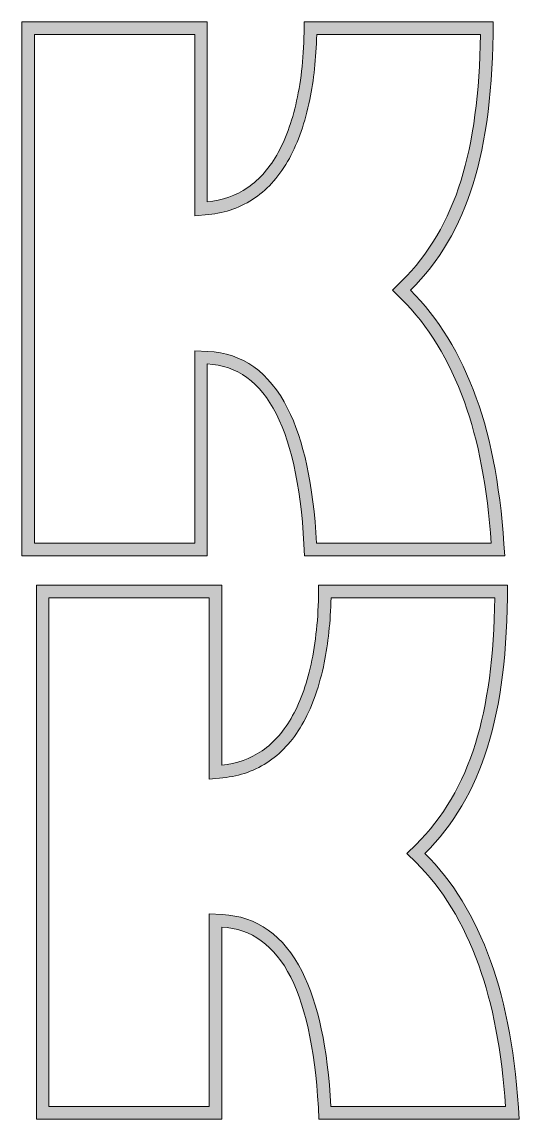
# Model space of a CAD drawing. Header units: millimetres. Extents: x 9 to 732, y -271 to -9.
# Drawn here: x 250.7 to 368.9, y -270.2 to -9.3 of the extents above; entities that cross this region are included whole.
import ezdxf

# ---------------------------------------------------------------- set-up
doc = ezdxf.new("R2010")
doc.units = ezdxf.units.MM
doc.header["$MEASUREMENT"] = 0
doc.layers.add('Layer 10', color=7, linetype='Continuous')
doc.layers.add('Layer 4', color=7, linetype='Continuous')

msp = doc.modelspace()

# ---------------------------------------------------------------- hatches: boundary and pattern name
at = {"layer": 'Layer 10'}
h = msp.add_hatch(color=2, dxfattribs=at)
h.dxf.hatch_style = 2
edge = h.paths.add_edge_path()
edge.add_spline(control_points=[(358.71, -98.63), (354.91, -88.13), (349.7, -79.61), (343.08, -73.06), (349.87, -66.35), (354.83, -57.92), (357.96, -47.79), (361.14, -37.72), (362.73, -24.87), (362.73, -9.25), (362.73, -9.25), (317.82, -9.25), (317.82, -9.25), (317.82, -15.97), (317.29, -21.92), (316.22, -27.09), (315.15, -32.27), (313.63, -36.67), (311.65, -40.28), (309.67, -43.89), (307.26, -46.67), (304.41, -48.63), (301.56, -50.59), (298.35, -51.74), (294.78, -52.07), (294.78, -52.07), (294.78, -9.25), (294.78, -9.25), (294.78, -9.25), (250.72, -9.25), (250.72, -9.25), (250.72, -9.25), (250.72, -136.25), (250.72, -136.25), (250.72, -136.25), (294.78, -136.25), (294.78, -136.25), (294.78, -136.25), (294.78, -90.61), (294.78, -90.61), (308.96, -91.27), (316.66, -106.49), (317.9, -136.25), (317.9, -136.25), (365.47, -136.25), (365.47, -136.25), (364.67, -121.42), (362.43, -108.86), (358.71, -98.63)], knot_values=[0, 0, 0, 0, 1, 1, 1, 2, 2, 2, 3, 3, 3, 4, 4, 4, 5, 5, 5, 6, 6, 6, 7, 7, 7, 8, 8, 8, 9, 9, 9, 10, 10, 10, 11, 11, 11, 12, 12, 12, 13, 13, 13, 14, 14, 14, 15, 15, 15, 16, 16, 16, 16], degree=3, periodic=1)
edge = h.paths.add_edge_path()
edge.add_spline(control_points=[(313.87, -101.17), (309.51, -92.56), (303.13, -88), (294.92, -87.61), (294.92, -87.61), (291.78, -87.47), (291.78, -87.47), (291.78, -87.47), (291.78, -90.61), (291.78, -90.61), (291.78, -90.61), (291.78, -133.25), (291.78, -133.25), (291.78, -133.25), (253.72, -133.25), (253.72, -133.25), (253.72, -133.25), (253.72, -12.25), (253.72, -12.25), (253.72, -12.25), (291.78, -12.25), (291.78, -12.25), (291.78, -12.25), (291.78, -52.07), (291.78, -52.07), (291.78, -52.07), (291.78, -55.37), (291.78, -55.37), (291.78, -55.37), (295.06, -55.06), (295.06, -55.06), (299.13, -54.68), (302.84, -53.34), (306.11, -51.1), (309.33, -48.89), (312.08, -45.73), (314.28, -41.72), (316.39, -37.86), (318.04, -33.15), (319.16, -27.7), (320.1, -23.14), (320.64, -17.95), (320.78, -12.25), (320.78, -12.25), (359.71, -12.25), (359.71, -12.25), (359.52, -26.16), (357.97, -37.8), (355.1, -46.9), (352.13, -56.51), (347.37, -64.59), (340.97, -70.93), (340.97, -70.93), (338.82, -73.06), (338.82, -73.06), (338.82, -73.06), (340.97, -75.19), (340.97, -75.19), (347.23, -81.39), (352.26, -89.62), (355.89, -99.65), (359.22, -108.8), (361.36, -120.1), (362.28, -133.25), (362.28, -133.25), (320.76, -133.25), (320.76, -133.25), (319.96, -119.24), (317.7, -108.73), (313.87, -101.17)], knot_values=[0, 0, 0, 0, 1, 1, 1, 2, 2, 2, 3, 3, 3, 4, 4, 4, 5, 5, 5, 6, 6, 6, 7, 7, 7, 8, 8, 8, 9, 9, 9, 10, 10, 10, 11, 11, 11, 12, 12, 12, 13, 13, 13, 14, 14, 14, 15, 15, 15, 16, 16, 16, 17, 17, 17, 18, 18, 18, 19, 19, 19, 20, 20, 20, 21, 21, 21, 22, 22, 22, 23, 23, 23, 23], degree=3, periodic=1)
at = {"layer": 'Layer 4'}
h = msp.add_hatch(color=2, dxfattribs=at)
h.dxf.hatch_style = 2
edge = h.paths.add_edge_path()
edge.add_spline(control_points=[(362.13, -232.6), (358.32, -222.11), (353.11, -213.59), (346.5, -207.04), (353.29, -200.32), (358.25, -191.9), (361.38, -181.77), (364.56, -171.69), (366.15, -158.85), (366.15, -143.23), (366.15, -143.23), (321.24, -143.23), (321.24, -143.23), (321.24, -149.95), (320.71, -155.89), (319.64, -161.07), (318.57, -166.25), (317.05, -170.64), (315.07, -174.25), (313.09, -177.86), (310.67, -180.65), (307.82, -182.61), (304.97, -184.57), (301.76, -185.71), (298.2, -186.05), (298.2, -186.05), (298.2, -143.23), (298.2, -143.23), (298.2, -143.23), (254.14, -143.23), (254.14, -143.23), (254.14, -143.23), (254.14, -270.23), (254.14, -270.23), (254.14, -270.23), (298.2, -270.23), (298.2, -270.23), (298.2, -270.23), (298.2, -224.59), (298.2, -224.59), (312.38, -225.25), (320.08, -240.47), (321.32, -270.23), (321.32, -270.23), (368.89, -270.23), (368.89, -270.23), (368.09, -255.39), (365.85, -242.84), (362.13, -232.6)], knot_values=[0, 0, 0, 0, 1, 1, 1, 2, 2, 2, 3, 3, 3, 4, 4, 4, 5, 5, 5, 6, 6, 6, 7, 7, 7, 8, 8, 8, 9, 9, 9, 10, 10, 10, 11, 11, 11, 12, 12, 12, 13, 13, 13, 14, 14, 14, 15, 15, 15, 16, 16, 16, 16], degree=3, periodic=1)
edge = h.paths.add_edge_path()
edge.add_spline(control_points=[(317.29, -235.14), (312.93, -226.53), (306.55, -221.97), (298.34, -221.59), (298.34, -221.59), (295.2, -221.44), (295.2, -221.44), (295.2, -221.44), (295.2, -224.59), (295.2, -224.59), (295.2, -224.59), (295.2, -267.23), (295.2, -267.23), (295.2, -267.23), (257.14, -267.23), (257.14, -267.23), (257.14, -267.23), (257.14, -146.23), (257.14, -146.23), (257.14, -146.23), (295.2, -146.23), (295.2, -146.23), (295.2, -146.23), (295.2, -186.05), (295.2, -186.05), (295.2, -186.05), (295.2, -189.35), (295.2, -189.35), (295.2, -189.35), (298.48, -189.04), (298.48, -189.04), (302.55, -188.65), (306.26, -187.32), (309.52, -185.08), (312.75, -182.86), (315.5, -179.71), (317.7, -175.7), (319.81, -171.84), (321.45, -167.13), (322.58, -161.68), (323.52, -157.11), (324.06, -151.93), (324.2, -146.23), (324.2, -146.23), (363.13, -146.23), (363.13, -146.23), (362.93, -160.13), (361.39, -171.78), (358.52, -180.88), (355.55, -190.49), (350.79, -198.57), (344.39, -204.91), (344.39, -204.91), (342.23, -207.04), (342.23, -207.04), (342.23, -207.04), (344.39, -209.17), (344.39, -209.17), (350.65, -215.37), (355.67, -223.6), (359.31, -233.63), (362.63, -242.78), (364.78, -254.07), (365.69, -267.23), (365.69, -267.23), (324.18, -267.23), (324.18, -267.23), (323.38, -253.22), (321.12, -242.7), (317.29, -235.14)], knot_values=[0, 0, 0, 0, 1, 1, 1, 2, 2, 2, 3, 3, 3, 4, 4, 4, 5, 5, 5, 6, 6, 6, 7, 7, 7, 8, 8, 8, 9, 9, 9, 10, 10, 10, 11, 11, 11, 12, 12, 12, 13, 13, 13, 14, 14, 14, 15, 15, 15, 16, 16, 16, 17, 17, 17, 18, 18, 18, 19, 19, 19, 20, 20, 20, 21, 21, 21, 22, 22, 22, 23, 23, 23, 23], degree=3, periodic=1)

# ---------------------------------------------------------------- linework, layer by layer
at = {"layer": 'Layer 10', "lineweight": 0}
for points, knots in [([(358.71, -98.63), (354.91, -88.13), (349.7, -79.61), (343.08, -73.06), (349.87, -66.35), (354.83, -57.92), (357.96, -47.79), (361.14, -37.72), (362.73, -24.87), (362.73, -9.25), (362.73, -9.25), (317.82, -9.25), (317.82, -9.25), (317.82, -15.97), (317.29, -21.92), (316.22, -27.09), (315.15, -32.27), (313.63, -36.67), (311.65, -40.28), (309.67, -43.89), (307.26, -46.67), (304.41, -48.63), (301.56, -50.59), (298.35, -51.74), (294.78, -52.07), (294.78, -52.07), (294.78, -9.25), (294.78, -9.25), (294.78, -9.25), (250.72, -9.25), (250.72, -9.25), (250.72, -9.25), (250.72, -136.25), (250.72, -136.25), (250.72, -136.25), (294.78, -136.25), (294.78, -136.25), (294.78, -136.25), (294.78, -90.61), (294.78, -90.61), (308.96, -91.27), (316.66, -106.49), (317.9, -136.25), (317.9, -136.25), (365.47, -136.25), (365.47, -136.25), (364.67, -121.42), (362.43, -108.86), (358.71, -98.63)], [0, 0, 0, 0, 1, 1, 1, 2, 2, 2, 3, 3, 3, 4, 4, 4, 5, 5, 5, 6, 6, 6, 7, 7, 7, 8, 8, 8, 9, 9, 9, 10, 10, 10, 11, 11, 11, 12, 12, 12, 13, 13, 13, 14, 14, 14, 15, 15, 15, 16, 16, 16, 16]), ([(313.87, -101.17), (309.51, -92.56), (303.13, -88), (294.92, -87.61), (294.92, -87.61), (291.78, -87.47), (291.78, -87.47), (291.78, -87.47), (291.78, -90.61), (291.78, -90.61), (291.78, -90.61), (291.78, -133.25), (291.78, -133.25), (291.78, -133.25), (253.72, -133.25), (253.72, -133.25), (253.72, -133.25), (253.72, -12.25), (253.72, -12.25), (253.72, -12.25), (291.78, -12.25), (291.78, -12.25), (291.78, -12.25), (291.78, -52.07), (291.78, -52.07), (291.78, -52.07), (291.78, -55.37), (291.78, -55.37), (291.78, -55.37), (295.06, -55.06), (295.06, -55.06), (299.13, -54.68), (302.84, -53.34), (306.11, -51.1), (309.33, -48.89), (312.08, -45.73), (314.28, -41.72), (316.39, -37.86), (318.04, -33.15), (319.16, -27.7), (320.1, -23.14), (320.64, -17.95), (320.78, -12.25), (320.78, -12.25), (359.71, -12.25), (359.71, -12.25), (359.52, -26.16), (357.97, -37.8), (355.1, -46.9), (352.13, -56.51), (347.37, -64.59), (340.97, -70.93), (340.97, -70.93), (338.82, -73.06), (338.82, -73.06), (338.82, -73.06), (340.97, -75.19), (340.97, -75.19), (347.23, -81.39), (352.26, -89.62), (355.89, -99.65), (359.22, -108.8), (361.36, -120.1), (362.28, -133.25), (362.28, -133.25), (320.76, -133.25), (320.76, -133.25), (319.96, -119.24), (317.7, -108.73), (313.87, -101.17)], [0, 0, 0, 0, 1, 1, 1, 2, 2, 2, 3, 3, 3, 4, 4, 4, 5, 5, 5, 6, 6, 6, 7, 7, 7, 8, 8, 8, 9, 9, 9, 10, 10, 10, 11, 11, 11, 12, 12, 12, 13, 13, 13, 14, 14, 14, 15, 15, 15, 16, 16, 16, 17, 17, 17, 18, 18, 18, 19, 19, 19, 20, 20, 20, 21, 21, 21, 22, 22, 22, 23, 23, 23, 23])]:
    msp.add_open_spline(points, degree=3, knots=knots, dxfattribs=at)
at = {"layer": 'Layer 4', "lineweight": 0}
for points, knots in [([(362.13, -232.6), (358.32, -222.11), (353.11, -213.59), (346.5, -207.04), (353.29, -200.32), (358.25, -191.9), (361.38, -181.77), (364.56, -171.69), (366.15, -158.85), (366.15, -143.23), (366.15, -143.23), (321.24, -143.23), (321.24, -143.23), (321.24, -149.95), (320.71, -155.89), (319.64, -161.07), (318.57, -166.25), (317.05, -170.64), (315.07, -174.25), (313.09, -177.86), (310.67, -180.65), (307.82, -182.61), (304.97, -184.57), (301.76, -185.71), (298.2, -186.05), (298.2, -186.05), (298.2, -143.23), (298.2, -143.23), (298.2, -143.23), (254.14, -143.23), (254.14, -143.23), (254.14, -143.23), (254.14, -270.23), (254.14, -270.23), (254.14, -270.23), (298.2, -270.23), (298.2, -270.23), (298.2, -270.23), (298.2, -224.59), (298.2, -224.59), (312.38, -225.25), (320.08, -240.47), (321.32, -270.23), (321.32, -270.23), (368.89, -270.23), (368.89, -270.23), (368.09, -255.39), (365.85, -242.84), (362.13, -232.6)], [0, 0, 0, 0, 1, 1, 1, 2, 2, 2, 3, 3, 3, 4, 4, 4, 5, 5, 5, 6, 6, 6, 7, 7, 7, 8, 8, 8, 9, 9, 9, 10, 10, 10, 11, 11, 11, 12, 12, 12, 13, 13, 13, 14, 14, 14, 15, 15, 15, 16, 16, 16, 16]), ([(317.29, -235.14), (312.93, -226.53), (306.55, -221.97), (298.34, -221.59), (298.34, -221.59), (295.2, -221.44), (295.2, -221.44), (295.2, -221.44), (295.2, -224.59), (295.2, -224.59), (295.2, -224.59), (295.2, -267.23), (295.2, -267.23), (295.2, -267.23), (257.14, -267.23), (257.14, -267.23), (257.14, -267.23), (257.14, -146.23), (257.14, -146.23), (257.14, -146.23), (295.2, -146.23), (295.2, -146.23), (295.2, -146.23), (295.2, -186.05), (295.2, -186.05), (295.2, -186.05), (295.2, -189.35), (295.2, -189.35), (295.2, -189.35), (298.48, -189.04), (298.48, -189.04), (302.55, -188.65), (306.26, -187.32), (309.52, -185.08), (312.75, -182.86), (315.5, -179.71), (317.7, -175.7), (319.81, -171.84), (321.45, -167.13), (322.58, -161.68), (323.52, -157.11), (324.06, -151.93), (324.2, -146.23), (324.2, -146.23), (363.13, -146.23), (363.13, -146.23), (362.93, -160.13), (361.39, -171.78), (358.52, -180.88), (355.55, -190.49), (350.79, -198.57), (344.39, -204.91), (344.39, -204.91), (342.23, -207.04), (342.23, -207.04), (342.23, -207.04), (344.39, -209.17), (344.39, -209.17), (350.65, -215.37), (355.67, -223.6), (359.31, -233.63), (362.63, -242.78), (364.78, -254.07), (365.69, -267.23), (365.69, -267.23), (324.18, -267.23), (324.18, -267.23), (323.38, -253.22), (321.12, -242.7), (317.29, -235.14)], [0, 0, 0, 0, 1, 1, 1, 2, 2, 2, 3, 3, 3, 4, 4, 4, 5, 5, 5, 6, 6, 6, 7, 7, 7, 8, 8, 8, 9, 9, 9, 10, 10, 10, 11, 11, 11, 12, 12, 12, 13, 13, 13, 14, 14, 14, 15, 15, 15, 16, 16, 16, 17, 17, 17, 18, 18, 18, 19, 19, 19, 20, 20, 20, 21, 21, 21, 22, 22, 22, 23, 23, 23, 23])]:
    msp.add_open_spline(points, degree=3, knots=knots, dxfattribs=at)

doc.saveas('drawing.dxf')
